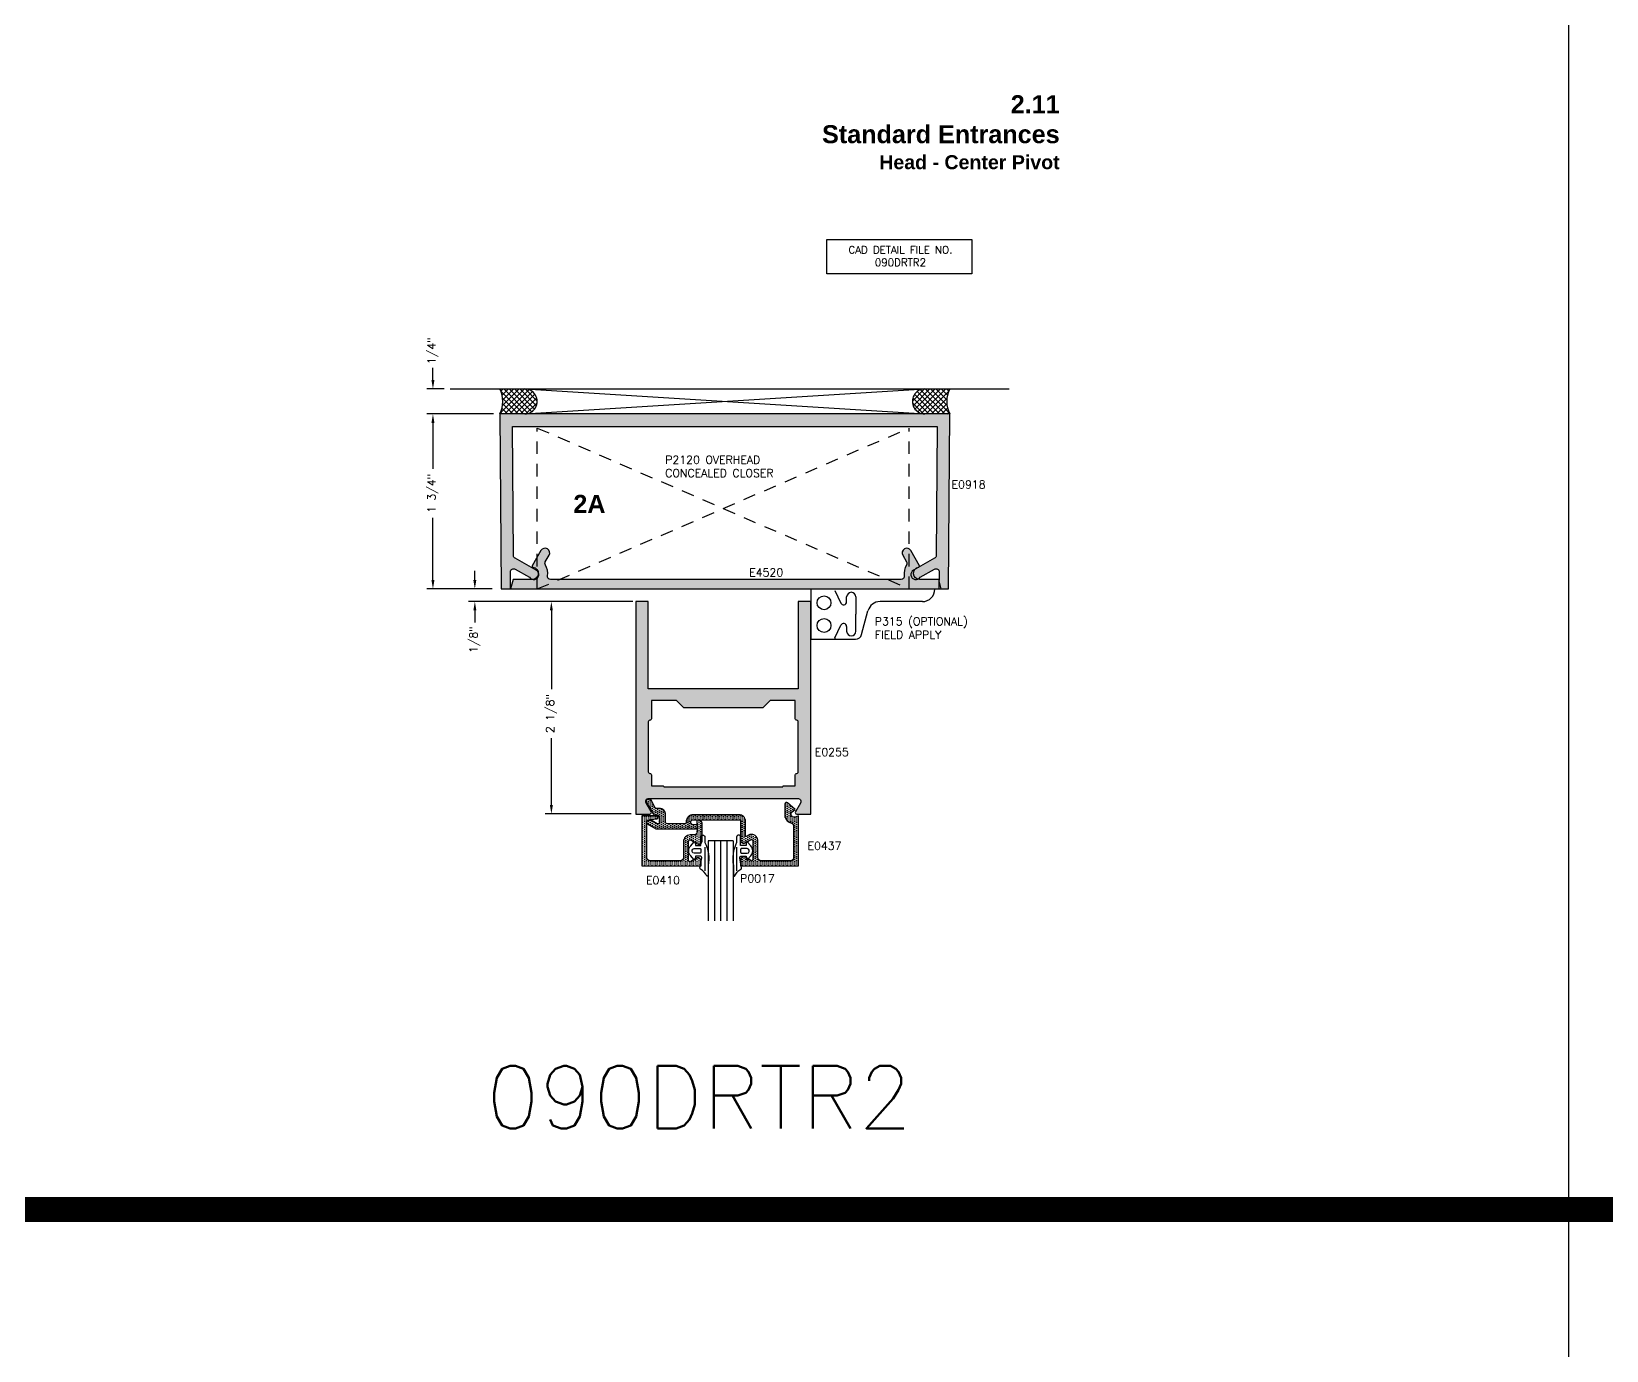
# Model space of a CAD drawing. Extents: x 0 to 130, y 0 to 90.
# Drawn here: x 91.54 to 107.29, y 58.47 to 71.66 of the extents above; entities that cross this region are included whole.
import ezdxf

# ---------------------------------------------------------------- set-up
doc = ezdxf.new("R2010")
doc.units = 0
doc.header["$MEASUREMENT"] = 0
doc.header["$PDMODE"] = 3
doc.linetypes.add('SHIDDEN', pattern=[0.1875, 0.125, -0.0625])
doc.layers.get('0').update_dxf_attribs({"linetype": 'CONTINUOUS'})
doc.layers.get('DEFPOINTS').update_dxf_attribs({"linetype": 'CONTINUOUS'})
for name, color, linetype in [('R-ANNO-DIMS', 3, 'CONTINUOUS'), ('R-ANNO-TEXT', 6, 'CONTINUOUS'), ('R-DET1', 4, 'CONTINUOUS'), ('R-DET2', 2, 'CONTINUOUS'), ('R-DET3', 5, 'CONTINUOUS'), ('R-OTLN', 1, 'CONTINUOUS'), ('R-PAT1', 5, 'CONTINUOUS'), ('TITLE', 7, 'CONTINUOUS')]:
    doc.layers.add(name, color=color, linetype=linetype)
doc.styles.get("Standard").update_dxf_attribs({"font": 'simplex'})
doc.dimstyles.new('1X', dxfattribs={"dimscale": 0, "dimtxt": 0.08, "dimasz": 0.09, "dimexe": 0.062, "dimexo": 0.062, "dimgap": 0.045, "dimtad": 0, "dimdec": 4, "dimzin": 4, "dimtxsty": 'STANDARD', "dimcen": 0, "dimazin": 3, "dimtp": 0.02, "dimtfac": 1, "dimtdec": 4, "dimtofl": 0, "dimtmove": 0, "dimatfit": 3, "dimtolj": 1, "dimtzin": 4})
pattern_1 = [(0, (100.245526, 60.112773), (0.0078125, 0.015625), [0, -0.015625])]
pattern_2 = [(270, (94.315496, 70.890739), (0.01875, -0.009375), [0, -0.01875])]

# ---------------------------------------------------------------- blocks, each defined once
blk = doc.blocks.new('*D63')
at = {"layer": 'DEFPOINTS', "color": 0}
for p in [(95.556, 67.833), (96.209, 67.833), (96.209, 66.083)]:
    blk.add_point(p, dxfattribs=at)
at = {"layer": 'R-ANNO-DIMS', "color": 0}
for p, q in [((96.147, 67.833), (95.494, 67.833)), ((95.556, 67.743), (95.556, 67.283)), ((95.556, 66.173), (95.556, 66.793)), ((96.147, 66.083), (95.494, 66.083))]:
    blk.add_line(p, q, dxfattribs=at)
for points in [[(95.541, 67.743), (95.571, 67.743), (95.556, 67.833)], [(95.541, 66.173), (95.571, 66.173), (95.556, 66.083)]]:
    blk.add_solid(points, dxfattribs=at)
at = {"layer": 'R-ANNO-DIMS', "color": 0, "insert": (95.556, 67.038), "char_height": 0.08, "attachment_point": 5, "rotation": 90}
blk.add_mtext('\\A1;1 3/4"', dxfattribs=at)
blk = doc.blocks.new('*D64')
at = {"layer": 'DEFPOINTS', "color": 0}
for p in [(96.209, 66.083), (95.975, 65.958), (97.584, 65.958)]:
    blk.add_point(p, dxfattribs=at)
at = {"layer": 'R-ANNO-DIMS', "color": 0}
for p, q in [((95.975, 66.173), (95.975, 66.263)), ((96.147, 66.083), (95.913, 66.083)), ((97.522, 65.958), (95.913, 65.958)), ((95.975, 65.868), (95.975, 65.747))]:
    blk.add_line(p, q, dxfattribs=at)
for points in [[(95.96, 66.173), (95.99, 66.173), (95.975, 66.083)], [(95.96, 65.868), (95.99, 65.868), (95.975, 65.958)]]:
    blk.add_solid(points, dxfattribs=at)
at = {"layer": 'R-ANNO-DIMS', "color": 0, "insert": (95.975, 65.576), "char_height": 0.08, "attachment_point": 5, "rotation": 90}
blk.add_mtext('\\A1;1/8"', dxfattribs=at)
blk = doc.blocks.new('*D65')
at = {"layer": 'DEFPOINTS', "color": 0}
for p in [(97.615, 65.958), (96.74, 63.833), (97.599, 63.833)]:
    blk.add_point(p, dxfattribs=at)
at = {"layer": 'R-ANNO-DIMS', "color": 0}
for p, q in [((97.553, 65.958), (96.678, 65.958)), ((96.74, 65.868), (96.74, 65.082)), ((96.74, 63.923), (96.74, 64.592)), ((97.537, 63.833), (96.678, 63.833))]:
    blk.add_line(p, q, dxfattribs=at)
for points in [[(96.725, 65.868), (96.755, 65.868), (96.74, 65.958)], [(96.725, 63.923), (96.755, 63.923), (96.74, 63.833)]]:
    blk.add_solid(points, dxfattribs=at)
at = {"layer": 'R-ANNO-DIMS', "color": 0, "insert": (96.74, 64.837), "char_height": 0.08, "attachment_point": 5, "rotation": 90}
blk.add_mtext('\\A1;2 1/8"', dxfattribs=at)
blk = doc.blocks.new('*D66')
at = {"layer": 'DEFPOINTS', "color": 0}
for p in [(95.556, 68.083), (95.729, 68.083), (96.224, 67.833)]:
    blk.add_point(p, dxfattribs=at)
at = {"layer": 'R-ANNO-DIMS', "color": 0}
for p, q in [((95.556, 68.173), (95.556, 68.294)), ((95.667, 68.083), (95.494, 68.083)), ((96.162, 67.833), (95.494, 67.833)), ((95.556, 67.743), (95.556, 67.653))]:
    blk.add_line(p, q, dxfattribs=at)
for points in [[(95.541, 68.173), (95.571, 68.173), (95.556, 68.083)], [(95.541, 67.743), (95.571, 67.743), (95.556, 67.833)]]:
    blk.add_solid(points, dxfattribs=at)
at = {"layer": 'R-ANNO-DIMS', "color": 0, "insert": (95.556, 68.465), "char_height": 0.08, "attachment_point": 5, "rotation": 90}
blk.add_mtext('\\A1;1/4"', dxfattribs=at)

msp = doc.modelspace()

# ---------------------------------------------------------------- hatches: boundary and pattern name
at = {"layer": 'R-PAT1'}
h = msp.add_hatch(dxfattribs=at)
h.set_pattern_fill('ANSI37', color=256, scale=0.3, style=0)
h.set_pattern_definition([(45, (93.715828, 61.032706), (-0.0265165, 0.0265165), []), (135, (93.715828, 61.032706), (-0.0265165, -0.0265165), [])])
h.paths.add_polyline_path([(96.223672, 68.0828248, -0.2499996235), (96.223672, 67.8328248), (96.473623, 67.8328248), (96.4892846, 67.8338037, 0.8820054923), (96.4892846, 68.081846), (96.473626, 68.0828247)])
h = msp.add_hatch(dxfattribs=at)
h.set_pattern_fill('ANSI37', color=256, scale=0.3, style=0)
h.set_pattern_definition([(135, (103.231516, 61.032706), (0.0265165, 0.0265165), []), (45, (103.231516, 61.032706), (0.0265165, -0.0265165), [])])
h.paths.add_polyline_path([(100.723672, 68.0828248, 0.2499996235), (100.723672, 67.8328248), (100.473721, 67.8328248), (100.4580593, 67.8338037, -0.8820054923), (100.4580593, 68.081846), (100.4737179, 68.0828247)])
h = msp.add_hatch(dxfattribs=at)
h.set_pattern_fill('DOTS', color=256, scale=0.25, style=0)
h.set_pattern_definition(pattern_1)
edge = h.paths.add_edge_path()
edge.add_line((100.616139, 66.2544064), (100.614676, 66.0836308))
edge.add_line((100.614676, 66.0836308), (100.708672, 66.0828251))
edge.add_line((100.708672, 66.0828251), (100.723672, 67.8328248))
edge.add_line((100.723672, 67.8328248), (98.473672, 67.8328248))
edge.add_line((98.473672, 67.8328248), (96.223672, 67.8328248))
edge.add_line((96.223672, 67.8328248), (96.238672, 66.0828251))
edge.add_line((96.238672, 66.0828251), (96.3326685, 66.0836308))
edge.add_line((96.3326685, 66.0836308), (96.3312047, 66.2544064))
edge.add_arc((96.3622036, 66.2546721), 0.031, 60.49117511, 180.49108568, ccw=False)
edge.add_line((96.3774729, 66.2816508), (96.5213316, 66.2002301))
edge.add_arc((96.563672, 66.2268249), 0.05, 212.13376147, 421.17693652)
edge.add_line((96.5877773, 66.2706305), (96.3765426, 66.3901887))
edge.add_arc((96.3918119, 66.4171674), 0.031, 180.49090947, 240.49106488, ccw=False)
edge.add_line((96.3608131, 66.4169017), (96.349748, 67.7078248))
edge.add_line((96.349748, 67.7078248), (98.473672, 67.7078248))
edge.add_line((98.473672, 67.7078248), (100.597596, 67.7078248))
edge.add_line((100.597596, 67.7078248), (100.586531, 66.4169017))
edge.add_arc((100.5555316, 66.417168), 0.0310005, 299.50846879, 359.50796422, ccw=False)
edge.add_line((100.570801, 66.3901887), (100.359566, 66.2706305))
edge.add_arc((100.3836731, 66.2268248), 0.050001, 118.82478514, 327.86973183)
edge.add_line((100.426016, 66.2002319), (100.569871, 66.2816509))
edge.add_arc((100.5851401, 66.2546722), 0.031, -0.49126631, 119.50861573, ccw=False)
h = msp.add_hatch(dxfattribs=at)
h.set_pattern_fill('DOTS', color=256, scale=0.25, style=0)
h.set_pattern_definition(pattern_1)
edge = h.paths.add_edge_path()
edge.add_arc((96.5476614, 66.2396281), 0.1560075, 350.14839828, 391.92373454)
edge.add_arc((96.7063874, 66.3385155), 0.0310022, 150.00074543, 211.92039201, ccw=False)
edge.add_line((96.6795385, 66.3540162), (96.7173735, 66.419548))
edge.add_arc((96.6764308, 66.4426297), 0.0470007, 330.58760994, 509.99950435)
edge.add_line((96.6357271, 66.4661304), (96.5490115, 66.3159373))
edge.add_arc((96.5576831, 66.3109323), 0.0100123, 150.00749567, 261.93808379)
edge.add_arc((96.5475885, 66.239631), 0.062, -90, 81.94242147, ccw=False)
edge.add_line((96.5475885, 66.177631), (96.3575885, 66.176631))
edge.add_line((96.3575885, 66.176631), (96.3326685, 66.0836308))
edge.add_line((96.3326685, 66.0836308), (100.6366695, 66.0836308))
edge.add_line((100.6366695, 66.0836308), (100.6117495, 66.176631))
edge.add_line((100.6117495, 66.176631), (100.4217495, 66.177631))
edge.add_arc((100.4217495, 66.239631), 0.062, 98.05757853, 270, ccw=False)
edge.add_arc((100.4116549, 66.3109323), 0.0100123, 278.06191621, 389.99250433)
edge.add_line((100.4203265, 66.3159373), (100.3336108, 66.4661304))
edge.add_arc((100.2929072, 66.4426297), 0.0470007, 30.00049565, 209.41239006)
edge.add_line((100.2519645, 66.419548), (100.2897995, 66.3540162))
edge.add_arc((100.2629506, 66.3385155), 0.0310022, -31.92039201, 29.99925457, ccw=False)
edge.add_arc((100.4216766, 66.2396281), 0.1560075, 148.07626546, 189.85160172)
edge.add_arc((100.237427, 66.2076308), 0.0309998, -90.00089525, 9.85340447, ccw=False)
edge.add_line((100.2374265, 66.176631), (96.7319115, 66.176631))
edge.add_arc((96.731911, 66.2076308), 0.0309998, 170.14659553, 270.00089525, ccw=False)
h = msp.add_hatch(dxfattribs=at)
h.set_pattern_fill('DOTS', color=256, scale=0.25, style=0)
h.set_pattern_definition([(0, (94.546345, 60.868278), (0.0078125, 0.015625), [0, -0.015625])])
edge = h.paths.add_edge_path(flags=16)
edge.add_line((99.2086719, 64.2538251), (99.2086719, 64.7548249))
edge.add_arc((99.1936719, 64.7548249), 0.015, 0, 90)
edge.add_arc((99.1927231, 64.7848461), 0.0150511, 180.08054267, 273.61432051, ccw=False)
edge.add_line((99.177672, 64.7848249), (99.177672, 64.9678251))
edge.add_line((99.177672, 64.9678251), (98.927672, 64.9678251))
edge.add_line((98.927672, 64.9678251), (98.8546721, 64.8948249))
edge.add_line((98.8546721, 64.8948249), (98.062672, 64.8948249))
edge.add_line((98.062672, 64.8948249), (97.989672, 64.9678251))
edge.add_line((97.989672, 64.9678251), (97.739672, 64.9678251))
edge.add_line((97.739672, 64.9678251), (97.739672, 64.7848249))
edge.add_arc((97.724672, 64.7848249), 0.015, 270, 360, ccw=False)
edge.add_arc((97.7237231, 64.7548038), 0.0150511, 86.38533737, 179.91944209)
edge.add_line((97.708672, 64.7548249), (97.708672, 64.2538251))
edge.add_arc((97.723672, 64.2538251), 0.015, 180, 270)
edge.add_line((97.723672, 64.2388251), (97.724672, 64.2388251))
edge.add_arc((97.724672, 64.2238251), 0.015, 0, 90, ccw=False)
edge.add_line((97.739672, 64.2238251), (97.739672, 64.1138251))
edge.add_line((97.739672, 64.1138251), (97.854672, 64.1138251))
edge.add_arc((97.854672, 64.1038251), 0.01, 0, 90, ccw=False)
edge.add_line((97.864672, 64.1038251), (98.458672, 64.1038251))
edge.add_line((98.458672, 64.1038251), (99.0526719, 64.1038251))
edge.add_arc((99.0626719, 64.1038251), 0.01, 90, 180, ccw=False)
edge.add_line((99.0626719, 64.1138251), (99.177672, 64.1138251))
edge.add_line((99.177672, 64.1138251), (99.177672, 64.2238251))
edge.add_arc((99.1927231, 64.2238039), 0.0150511, 86.38533737, 179.91944209, ccw=False)
edge.add_arc((99.193672, 64.2538251), 0.015, 270, 360)
edge = h.paths.add_edge_path()
edge.add_line((99.192672, 63.832825), (99.333672, 63.8328251))
edge.add_line((99.333672, 63.8328251), (99.333672, 65.9578249))
edge.add_line((99.333672, 65.9578249), (99.208672, 65.9578249))
edge.add_line((99.208672, 65.9578249), (99.208672, 65.0828249))
edge.add_line((99.208672, 65.0828249), (98.458672, 65.0828249))
edge.add_line((98.458672, 65.0828249), (97.708672, 65.0828249))
edge.add_line((97.708672, 65.0828249), (97.708672, 65.9578249))
edge.add_line((97.708672, 65.9578249), (97.583672, 65.9578249))
edge.add_line((97.583672, 65.9578249), (97.583672, 63.8328251))
edge.add_line((97.583672, 63.8328251), (97.724672, 63.8328251))
edge.add_arc((97.724672, 63.8478251), 0.015, 270, 389.82257815)
edge.add_line((97.7376855, 63.8552848), (97.6874331, 63.9423252))
edge.add_arc((97.71428, 63.9578251), 0.031, 90, 209.99980364, ccw=False)
edge.add_line((97.71428, 63.9888251), (98.458672, 63.9888251))
edge.add_line((98.458672, 63.9888251), (99.2030643, 63.988825))
edge.add_arc((99.2030643, 63.9578251), 0.0309999, -30.00008088, 90, ccw=False)
edge.add_line((99.229911, 63.9423251), (99.1796585, 63.8552851))
edge.add_arc((99.192672, 63.8478251), 0.0150001, 150.17647205, 270)
h = msp.add_hatch(dxfattribs=at)
h.set_pattern_fill('DOTS', color=256, scale=0.3, angle=-90, style=0)
h.set_pattern_definition(pattern_2)
edge = h.paths.add_edge_path()
edge.add_line((97.796777, 63.7358354), (97.748296, 63.7638251))
edge.add_line((97.748296, 63.7638251), (97.704278, 63.7638252))
edge.add_arc((97.704278, 63.7488252), 0.015, 90, 240.00003618)
edge.add_line((97.696778, 63.7358348), (97.783399, 63.6858255))
edge.add_line((97.783399, 63.6858255), (98.18036, 63.6858256))
edge.add_arc((98.18036, 63.7058252), 0.0199996, 270, 367.42321911)
edge.add_arc((98.1803603, 63.705826), 0.0199992, 7.42114952, 90.00082691)
edge.add_line((98.18036, 63.7258252), (98.158361, 63.725825))
edge.add_arc((98.158361, 63.750825), 0.025, 90.00229183, 270, ccw=False)
edge.add_line((98.15836, 63.775825), (98.3887797, 63.7758251))
edge.add_line((98.3887797, 63.7758251), (98.6152773, 63.7758253))
edge.add_arc((98.6152773, 63.7608253), 0.015, 0, 90, ccw=False)
edge.add_line((98.6302773, 63.7608253), (98.6302788, 63.5703193))
edge.add_arc((98.6612788, 63.5703193), 0.031, 180, 299.99998846)
edge.add_line((98.6767788, 63.5434725), (98.7327773, 63.5758042))
edge.add_arc((98.7402773, 63.5628139), 0.0149999, 0, 120.00015481, ccw=False)
edge.add_line((98.7552772, 63.5628139), (98.7552773, 63.3808251))
edge.add_arc((98.7402773, 63.3808251), 0.015, 239.99994069, 360, ccw=False)
edge.add_line((98.7327773, 63.3678348), (98.6767788, 63.4001661))
edge.add_arc((98.6612788, 63.3733192), 0.0310001, 59.99999305, 180)
edge.add_line((98.6302787, 63.3733192), (98.6302805, 63.3158251))
edge.add_line((98.6302805, 63.3158251), (99.211278, 63.3158251))
edge.add_line((99.211278, 63.3158251), (99.211278, 63.8158251))
edge.add_line((99.211278, 63.8158251), (99.176785, 63.8020391))
edge.add_arc((99.1652804, 63.8308252), 0.0309999, 127.47490835, 291.78460925, ccw=False)
edge.add_line((99.1464196, 63.8554274), (99.1773729, 63.8794526))
edge.add_line((99.1773729, 63.8794526), (99.0999225, 63.9444399))
edge.add_arc((99.0902796, 63.9329501), 0.015, 49.99469487, 180)
edge.add_line((99.0752796, 63.9329501), (99.0752829, 63.8073845))
edge.add_arc((99.1652802, 63.8308251), 0.0929999, 194.5988619, 253.60513802)
edge.add_arc((99.1302805, 63.7118672), 0.031, 0, 73.60501923, ccw=False)
edge.add_line((99.1612805, 63.7118672), (99.1612805, 63.3968249))
edge.add_arc((99.1302805, 63.3968249), 0.031, 270.00001848, 360, ccw=False)
edge.add_line((99.1302805, 63.3658249), (98.836278, 63.3658249))
edge.add_arc((98.836278, 63.3968249), 0.031, 179.99996303, 270, ccw=False)
edge.add_line((98.805278, 63.396825), (98.8052773, 63.5628139))
edge.add_arc((98.7402773, 63.5628139), 0.065, 360, 450.245403)
edge.add_line((98.7399989, 63.6278133), (98.7228594, 63.6278139))
edge.add_line((98.7228594, 63.6278139), (98.6802798, 63.6032304))
edge.add_line((98.6802798, 63.6032304), (98.6802773, 63.760825))
edge.add_arc((98.6152773, 63.760825), 0.065, 0, 90)
edge.add_line((98.6152773, 63.825825), (98.158361, 63.8258254))
edge.add_arc((98.1583623, 63.755822), 0.0700034, 90.00112628, 183.36963362)
edge.add_arc((98.073506, 63.750825), 0.015, -90, 3.37247196, ccw=False)
edge.add_line((98.073506, 63.735825), (97.896279, 63.7358251))
edge.add_arc((97.896279, 63.750825), 0.0149999, 180, 270, ccw=False)
edge.add_line((97.8812791, 63.750825), (97.88128, 63.8258251))
edge.add_arc((97.81928, 63.8258251), 0.062, 360, 450)
edge.add_line((97.81928, 63.8878251), (97.792222, 63.8878252))
edge.add_arc((97.792222, 63.9028252), 0.015, 210.00072778, 270, ccw=False)
edge.add_line((97.7792317, 63.895325), (97.7359977, 63.9702074))
edge.add_arc((97.71428, 63.9578251), 0.0249996, 29.68959132, 210.33879134)
edge.add_line((97.692704, 63.9451975), (97.7572897, 63.833325))
edge.add_arc((97.77028, 63.8408252), 0.015, 210.00072778, 270)
edge.add_line((97.77028, 63.8258252), (97.788278, 63.8258252))
edge.add_arc((97.788278, 63.7948252), 0.031, 0, 90, ccw=False)
edge.add_line((97.819278, 63.7948252), (97.819276, 63.7488259))
edge.add_arc((97.804277, 63.7488259), 0.014999, 240.00022716, 360, ccw=False)
h = msp.add_hatch(dxfattribs=at)
h.set_pattern_fill('DOTS', color=256, scale=0.3, angle=-90, style=0)
h.set_pattern_definition(pattern_2)
edge = h.paths.add_edge_path()
edge.add_arc((98.207589, 63.7560841), 0.0149998, 90, 188.05026129)
edge.add_line((98.192737, 63.7539835), (98.195973, 63.731084))
edge.add_line((98.195973, 63.731084), (98.195975, 63.6540452))
edge.add_arc((98.164975, 63.6540452), 0.031, -90, 0, ccw=False)
edge.add_line((98.164975, 63.6230452), (98.126163, 63.6230454))
edge.add_arc((98.125974, 63.5580455), 0.0650002, 89.8334012, 180.13081044)
edge.add_line((98.060974, 63.5578971), (98.060973, 63.3970839))
edge.add_arc((98.029973, 63.3970839), 0.031, -90, 0, ccw=False)
edge.add_line((98.029973, 63.3660839), (97.725976, 63.3660839))
edge.add_arc((97.725976, 63.3970839), 0.031, 180, 270, ccw=False)
edge.add_line((97.694976, 63.3970839), (97.694973, 63.7607905))
edge.add_arc((97.709973, 63.7607905), 0.015, 96.99984418, 180, ccw=False)
edge.add_line((97.708145, 63.7756787), (97.793802, 63.7861961))
edge.add_arc((97.791974, 63.8010842), 0.0149999, 276.99984418, 450)
edge.add_line((97.791974, 63.8160841), (97.644975, 63.816084))
edge.add_line((97.644975, 63.816084), (97.644975, 63.316084))
edge.add_line((97.644975, 63.316084), (98.2359744, 63.316084))
edge.add_line((98.2359744, 63.316084), (98.235976, 63.3633905))
edge.add_arc((98.204976, 63.3633905), 0.031, 0, 120.00000695)
edge.add_line((98.189476, 63.3902373), (98.133474, 63.3579056))
edge.add_arc((98.125974, 63.370896), 0.015, 180.0000382, 299.99998292, ccw=False)
edge.add_line((98.110974, 63.370896), (98.110974, 63.5580455))
edge.add_arc((98.125974, 63.5580455), 0.015, 60.00003618, 180, ccw=False)
edge.add_line((98.133474, 63.5710359), (98.199474, 63.5329307))
edge.add_arc((98.2149744, 63.5597774), 0.0310001, 239.99937129, 360)
edge.add_line((98.2459745, 63.5597774), (98.2459744, 63.7400838))
edge.add_arc((98.2149742, 63.7400837), 0.0310002, 0.00013069, 89.99968448)
edge.add_line((98.2149744, 63.7710839), (98.207589, 63.7710839))

# ---------------------------------------------------------------- linework, layer by layer
at = {"layer": 'R-ANNO-TEXT'}
msp.add_lwpolyline([(99.4925798, 69.5768952), (100.9440597, 69.5768952), (100.9440597, 69.2348324), (99.4925798, 69.2348324)], close=True, dxfattribs=at)
at = {"layer": 'R-DET1'}
msp.add_lwpolyline([(96.7013685, 66.2129357, 0.1843252751), (96.6800732, 66.3221234, -0.276947008), (96.6795385, 66.3540162), (96.7173735, 66.419548, 0.9948809353), (96.6357271, 66.4661304), (96.5490115, 66.3159373, 0.5313210029), (96.5562789, 66.3010189, -0.9320454935), (96.5475885, 66.177631), (96.3575885, 66.176631), (96.3326685, 66.0836308), (100.6366695, 66.0836308), (100.6117495, 66.176631), (100.4217495, 66.177631, -0.9320454935), (100.413059, 66.3010189, 0.5313210029), (100.4203265, 66.3159373), (100.3336108, 66.4661304, 0.9948809353), (100.2519645, 66.419548), (100.2897995, 66.3540162, -0.276947008), (100.2892647, 66.3221234, 0.1843252751), (100.2679695, 66.2129357, -0.4655339135), (100.2374265, 66.176631), (96.7319115, 66.176631, -0.4655339135)], format="xyb", close=True, dxfattribs=at)
for points in [[(97.796777, 63.7358354), (97.748296, 63.7638251), (97.704278, 63.7638252, 0.7673272388), (97.696778, 63.7358348), (97.783399, 63.6858255), (98.18036, 63.6858256, 0.4526903691), (98.200192, 63.7084091, 0.3767703073), (98.18036, 63.7258252), (98.158361, 63.725825, -0.9999800002), (98.15836, 63.775825), (98.3887797, 63.7758251), (98.6152773, 63.7758253, -0.4142135624), (98.6302773, 63.7608253), (98.6302788, 63.5703193, 0.5773502021), (98.6767788, 63.5434725), (98.7327773, 63.5758042, -0.5773511698), (98.7552772, 63.5628139), (98.7552773, 63.3808251, -0.5773506143), (98.7327773, 63.3678348), (98.6767788, 63.4001661, 0.5773503096), (98.6302787, 63.3733192), (98.6302805, 63.3158251), (99.211278, 63.3158251), (99.211278, 63.8158251), (99.176785, 63.8020391, -0.8716619961), (99.1464196, 63.8554274), (99.1773729, 63.8794526), (99.0999225, 63.9444399, 0.6371028041), (99.0752796, 63.9329501), (99.0752829, 63.8073845, 0.2633073116), (99.1390305, 63.7416067, -0.3326800485), (99.1612805, 63.7118672), (99.1612805, 63.3968249, -0.4142134679), (99.1302805, 63.3658249), (98.836278, 63.3658249, -0.4142137513), (98.805278, 63.396825), (98.8052773, 63.5628139, 0.4154686076), (98.7399989, 63.6278133), (98.7228594, 63.6278139), (98.6802798, 63.6032304), (98.6802773, 63.760825, 0.4142135624), (98.6152773, 63.825825), (98.158361, 63.8258254, 0.4315399387), (98.08848, 63.7517074, -0.4315604593), (98.073506, 63.735825), (97.896279, 63.7358251, -0.4142135624), (97.8812791, 63.750825), (97.88128, 63.8258251, 0.4142135624), (97.81928, 63.8878251), (97.792222, 63.8878252, -0.2679457889), (97.7792317, 63.895325), (97.7359977, 63.9702074, 1.0056814477), (97.692704, 63.9451975), (97.7572897, 63.833325, 0.2679457889), (97.77028, 63.8258252), (97.788278, 63.8258252, -0.4142135624), (97.819278, 63.7948252), (97.819276, 63.7488259, -0.5773489476), (97.7967775, 63.7358363)], [(98.207589, 63.7710839, 0.4559911352), (98.192737, 63.7539835), (98.195973, 63.731084), (98.195975, 63.6540452, -0.4142135624), (98.164975, 63.6230452), (98.126163, 63.6230454, 0.4157347224), (98.060974, 63.5578971), (98.060973, 63.3970839, -0.4142135624), (98.029973, 63.3660839), (97.725976, 63.3660839, -0.4142135624), (97.694976, 63.3970839), (97.694973, 63.7607905, -0.3788668862), (97.708145, 63.7756787), (97.793802, 63.7861961, 0.9407073484), (97.791974, 63.8160841), (97.644975, 63.816084), (97.644975, 63.316084), (98.2359744, 63.316084), (98.235976, 63.3633905, 0.5773503096), (98.189476, 63.3902373), (98.133474, 63.3579056, -0.5773499476), (98.110974, 63.370896), (98.110974, 63.5580455, -0.5773500587), (98.133474, 63.5710359), (98.199474, 63.5329307, 0.5773539269), (98.2459745, 63.5597774), (98.2459744, 63.7400838, 0.4142112814), (98.2149744, 63.7710839), (98.207589, 63.7710839)]]:
    msp.add_lwpolyline(points, format="xyb", dxfattribs=at)
at = {"layer": 'R-DET2'}
for p, q in [((98.3081274, 63.5659545), (98.308127, 62.7638207)), ((98.5581274, 63.5659545), (98.3081274, 63.5659545)), ((98.3706274, 63.5659545), (98.370627, 62.7638207)), ((98.4331271, 62.7638207), (98.4331274, 63.5659545)), ((98.4956274, 63.5659545), (98.495627, 62.7638207)), ((98.5581274, 63.5659545), (98.558127, 62.7638207))]:
    msp.add_line(p, q, dxfattribs=at)
for points in [[(98.3061085, 63.3191486), (98.3061084, 63.2210401, -0.4770370124), (98.2940273, 63.211259, 0.1690634905), (98.2320718, 63.2801653, -0.3788088369), (98.2241909, 63.2908179), (98.243405, 63.3961345, 0.3462419148), (98.2334431, 63.4120061), (98.1793562, 63.4120061), (98.1782453, 63.3818089, -0.6086559015), (98.1651006, 63.3764055), (98.1327899, 63.4129582, -0.3786170875), (98.13279, 63.5160541), (98.1651007, 63.5526068, -0.6086559015), (98.1782454, 63.5472034), (98.1793563, 63.5170061), (98.2343563, 63.5170061), (98.2343564, 63.6020061, -1), (98.2743564, 63.602006), (98.2743563, 63.5469665, -0.1753644489)], [(98.5601461, 63.3191485), (98.5601461, 63.22104, 0.4770370124), (98.5722272, 63.2112589, -0.1690634905), (98.6341828, 63.2801651, 0.3788088369), (98.6420637, 63.2908177), (98.6228497, 63.3961343, -0.3462419148), (98.6328116, 63.4120059), (98.6868985, 63.4120059), (98.6880094, 63.3818087, 0.6086559015), (98.7011541, 63.3764053), (98.7334648, 63.4129579, 0.3786170875), (98.7334648, 63.5160539), (98.7011541, 63.5526065, 0.6086559015), (98.6880094, 63.5472031), (98.6868985, 63.5170059), (98.6318985, 63.5170059), (98.6318985, 63.6020059, 1), (98.5918985, 63.6020059), (98.5918985, 63.5469664, 0.1753644489)], [(98.1483089, 63.4720062, -0.3419987131), (98.1676738, 63.4870061), (98.2263563, 63.4870061, -0.4142135624), (98.2343563, 63.4790061), (98.2343562, 63.4500061, -0.4142135624), (98.2263562, 63.4420061), (98.1676738, 63.4420061, -0.3419987131), (98.1483089, 63.4570062, -0.1270166538)], [(98.7179459, 63.4720059, 0.3419987131), (98.698581, 63.4870059), (98.6398985, 63.4870059, 0.4142135624), (98.6318985, 63.4790059), (98.6318985, 63.4500059, 0.4142135624), (98.6398985, 63.4420059), (98.698581, 63.4420059, 0.3419987131), (98.7179459, 63.4570059, 0.1270166538)]]:
    msp.add_lwpolyline(points, format="xyb", close=True, dxfattribs=at)
for points in [[(98.2743563, 63.5028163), (98.2741084, 63.2630402)], [(98.5918985, 63.5028161), (98.5921461, 63.2630401)]]:
    msp.add_lwpolyline(points, dxfattribs=at)
at = {"layer": 'R-DET3'}
for p, q in [((95.7294716, 68.0828248), (101.3180618, 68.0828248)), ((96.473453, 68.0828247), (100.473672, 67.8328248)), ((96.473672, 67.8328248), (100.473891, 68.0828247)), ((99.333672, 66.0813899), (99.333672, 65.5813899)), ((99.5746089, 66.0671638), (99.6328392, 65.9422887)), ((99.6919348, 65.9553899), (99.6919348, 66.0033897)), ((99.7839348, 66.0033897), (99.7839348, 65.8313899)), ((99.7839348, 65.6593901), (99.7839348, 65.8313899)), ((99.8416351, 65.6273432), (99.9049779, 65.8637422)), ((100.448672, 65.9563899), (100.0257187, 65.9563899)), ((99.5746089, 65.595616), (99.6328392, 65.7204911)), ((99.6919348, 65.7073899), (99.6919348, 65.6593901)), ((99.333672, 65.5813899), (99.583672, 65.5813899)), ((99.583672, 65.5813899), (99.7817477, 65.5813899))]:
    msp.add_line(p, q, dxfattribs=at)
at = {"layer": 'R-DET3', "linetype": 'SHIDDEN'}
for p, q in [((96.599297, 66.0828251), (96.599297, 67.6922001)), ((96.599297, 67.6922001), (100.318047, 66.0828251)), ((96.599297, 66.0828251), (100.318047, 67.6922001)), ((100.318047, 66.0828251), (100.318047, 67.6922001))]:
    msp.add_line(p, q, dxfattribs=at)
at = {"layer": 'R-DET3'}
for centre in [(99.4658691, 65.9451081), (99.4658691, 65.7176717)]:
    msp.add_circle(centre, 0.0692958, dxfattribs=at)
for centre, radius, start, end in [((99.7379348, 66.0033897), 0.046, 0, 180), ((100.448672, 66.0813899), 0.125, 270, 0), ((99.6609347, 65.9553899), 0.031, 205.00005785, 0), ((100.0257187, 65.8313899), 0.125, 90, 165.00004421), ((99.6609347, 65.7073899), 0.031, 0, 154.99994215), ((99.7379348, 65.6593901), 0.046, 180, 0), ((99.583672, 65.5913899), 0.0100001, 155.00047582, 269.99993125), ((99.7817477, 65.6433899), 0.062, 270, 345.00007183)]:
    msp.add_arc(centre, radius, start, end, dxfattribs=at)
at = {"layer": 'R-OTLN', "color": 1, "linetype": 'CONTINUOUS'}
msp.add_lwpolyline([(100.616139, 66.2544064), (100.614676, 66.0836308), (100.708672, 66.0828251), (100.723672, 67.8328248), (98.473672, 67.8328248), (96.223672, 67.8328248), (96.238672, 66.0828251), (96.3326685, 66.0836308), (96.3312047, 66.2544064, -0.5773497489), (96.3774729, 66.2816508), (96.5213316, 66.2002301, 1.2920206381), (96.5877773, 66.2706305), (96.3765426, 66.3901887, -0.2679499193), (96.3608131, 66.4169017), (96.349748, 67.7078248), (98.473672, 67.7078248), (100.597596, 67.7078248), (100.586531, 66.4169017, -0.2679468328), (100.570801, 66.3901887), (100.359566, 66.2706305, 1.2920412727), (100.426016, 66.2002319), (100.569871, 66.2816509, -0.5773495829)], format="xyb", close=True, dxfattribs=at)
at = {"layer": 'R-OTLN', "linetype": 'CONTINUOUS'}
msp.add_lwpolyline([(99.192672, 63.832825), (99.333672, 63.8328251), (99.333672, 65.9578249), (99.208672, 65.9578249), (99.208672, 65.0828249), (98.458672, 65.0828249), (97.708672, 65.0828249), (97.708672, 65.9578249), (97.583672, 65.9578249), (97.583672, 63.8328251), (97.724672, 63.8328251, 0.5763185316), (97.7376855, 63.8552848), (97.6874331, 63.9423252, -0.5773491268), (97.71428, 63.9888251), (98.458672, 63.9888251), (99.2030643, 63.988825, -0.5773507397), (99.229911, 63.9423251), (99.1796585, 63.8552851, 0.5763240524)], format="xyb", close=True, dxfattribs=at)
msp.add_lwpolyline([(99.2086719, 64.2538251), (99.2086719, 64.7548249, 0.4142135624), (99.1936719, 64.7698249, -0.4323956271), (99.177672, 64.7848249), (99.177672, 64.9678251), (98.927672, 64.9678251), (98.8546721, 64.8948249), (98.062672, 64.8948249), (97.989672, 64.9678251), (97.739672, 64.9678251), (97.739672, 64.7848249, -0.4142135624), (97.724672, 64.7698249, 0.4323973201), (97.708672, 64.7548249), (97.708672, 64.2538251, 0.4142135624), (97.723672, 64.2388251), (97.724672, 64.2388251, -0.4142135624), (97.739672, 64.2238251), (97.739672, 64.1138251), (97.854672, 64.1138251, -0.4142135624), (97.864672, 64.1038251), (98.458672, 64.1038251), (99.0526719, 64.1038251, -0.4142135624), (99.0626719, 64.1138251), (99.177672, 64.1138251), (99.177672, 64.2238251, -0.4323973201), (99.193672, 64.2388251, 0.4142135624), (99.208672, 64.2538251)], format="xyb", dxfattribs=at)
at = {"layer": 'R-PAT1'}
for centre, radius, start, end in [((95.9892966, 67.9578248), 0.2656254, 331.92755367, 28.07244633), ((96.473672, 67.9578248), 0.125, 270, 90.1003821), ((100.473672, 67.9578248), 0.125, 89.8996179, 270), ((100.9580474, 67.9578248), 0.2656254, 151.92755367, 208.07244633)]:
    msp.add_arc(centre, radius, start, end, dxfattribs=at)
at = {"layer": 'TITLE'}
msp.add_line((106.9080005, 89.8789502), (106.9080005, 14.8789502), dxfattribs=at)
at = {"layer": 'TITLE', "const_width": 0.25}
msp.add_lwpolyline([(0.25, 59.8789502), (122.9080005, 59.8789502)], dxfattribs=at)

# ---------------------------------------------------------------- texts
msp.add_text('090DRTR2', height=0.625).set_placement((96.0864759, 60.6891642))
at = {"layer": 'R-ANNO-TEXT'}
for s, insert, char_height, width, attachment_point in [('CAD DETAIL FILE NO.\\P090DRTR2', (100.2292621, 69.5113124), 0.075, 1.875, 2), ('{\\fArial|b1|i0|c0|p34;2A}', (96.9595344, 67.0238993, 6.2106922), 0.18, 7.44, 1)]:
    msp.add_mtext(s, dxfattribs=dict(at, insert=insert, char_height=char_height, width=width, attachment_point=attachment_point))
at = {"layer": 'R-ANNO-TEXT', "char_height": 0.08, "attachment_point": 4}
for s, insert in [('P2120 OVERHEAD\\PCONCEALED CLOSER', (97.8780325, 67.3082348)), ('\\A1;E0918', (100.7410248, 67.1276367)), ('\\A1;E4520', (98.7180133, 66.2487405)), ('\\A1;P315 (OPTIONAL)\\PFIELD APPLY', (99.9735106, 65.6924434)), ('E0255', (99.3733616, 64.4519815)), ('\\A1;E0437', (99.3008376, 63.5143994)), ('\\A1;E0410', (97.6858968, 63.1702354)), ('\\A1;P0017', (98.6269888, 63.1891214))]:
    msp.add_mtext(s, dxfattribs=dict(at, insert=insert))
at = {"layer": 'TITLE', "insert": (101.8212913, 71.0204096, 6.2106922), "char_height": 0.18, "width": 7.44, "attachment_point": 3}
msp.add_mtext('{\\fArial|b1|i0|c0|p34;2.11\\PStandard Entrances\\P\\H0.7778x;Head - Center Pivot}', dxfattribs=at)

# ---------------------------------------------------------------- dimensions: what is measured, and where the dimension line sits
at = {"layer": 'R-ANNO-DIMS'}
for base, p1, p2, picture, middle in [((95.5562654, 68.0828248), (96.223672, 67.8328248), (95.7294716, 68.0828248), '*D66', (95.5562654, 68.4648248)), ((95.5562654, 67.8328251), (96.208672, 66.0828251), (96.208672, 67.8328251), '*D63', (95.5562654, 67.0378506)), ((95.9749533, 65.9578249), (96.208672, 66.0828251), (97.583672, 65.9578249), '*D64', (95.9749533, 65.5758249)), ((96.7400447, 63.8328251), (97.614672, 65.9578251), (97.598672, 63.8328251), '*D65', (96.7400447, 64.8373756))]:
    dim = msp.add_linear_dim(base=base, p1=p1, p2=p2, angle=90, dimstyle='1X', override={"dimscale": 1, "dimpost": '"'}, dxfattribs=at)
    dim.commit()
    dim.dimension.update_dxf_attribs({"geometry": picture, "text_midpoint": middle, "dimtype": 160})

doc.saveas('drawing.dxf')
